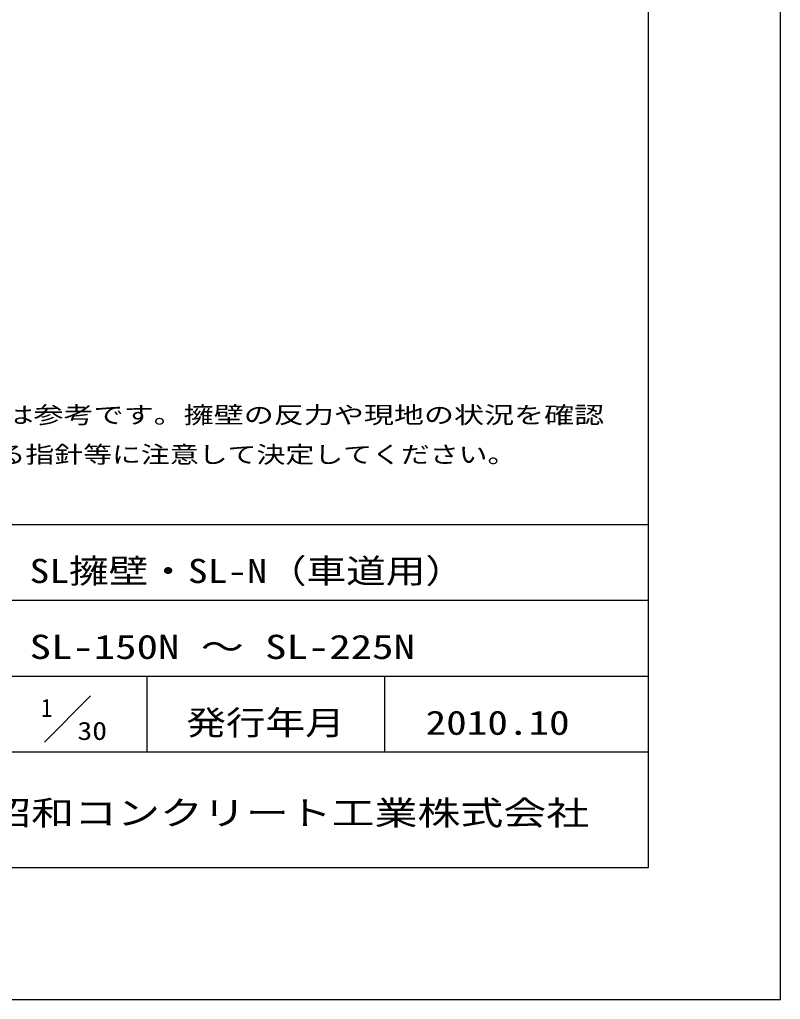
# Model space of a CAD drawing. Units: millimetres at full size; details may follow other scales. Extents: x 0 to 25230, y 0 to 17820.
# Drawn here: x 21772 to 25230, y 0 to 4455 of the extents above; entities that cross this region are included whole.
import ezdxf
from ezdxf.enums import TextEntityAlignment as Align

# ---------------------------------------------------------------- set-up
doc = ezdxf.new("R2010")
doc.units = ezdxf.units.MM
doc.layers.add('D-DOC', color=7, linetype='Continuous')
for name, color, linetype, lineweight in [('D-TTL', 2, 'Continuous', 25), ('D-TTL-FRAM', 2, 'Continuous', 25), ('D-TTL-LINE', 7, 'Continuous', 25), ('D-TTL-TXT', 7, 'Continuous', 25)]:
    doc.layers.add(name, color=color, linetype=linetype, lineweight=lineweight)
doc.styles.add('ＭＳ ゴシック', font='')
doc.styles.get('ＭＳ ゴシック').set_extended_font_data('MS Gothic')

msp = doc.modelspace()

# ---------------------------------------------------------------- linework, layer by layer
at = {"layer": 'D-TTL'}
for points in [[(0, 0), (25230, 0), (25230, 17820), (0, 17820)], [(600, 600), (24630, 600), (24630, 17220), (600, 17220)]]:
    msp.add_lwpolyline(points, close=True, dxfattribs=at)
at = {"layer": 'D-TTL-FRAM'}
msp.add_line((20880, 2160), (24630, 2160), dxfattribs=at)
at = {"layer": 'D-TTL-LINE'}
for p, q in [((20880, 1815), (24630, 1815)), ((20880, 1470), (24630, 1470)), ((22350, 1470), (22350, 1125)), ((23430, 1470), (23430, 1125)), ((20880, 1125), (24630, 1125))]:
    msp.add_line(p, q, dxfattribs=at)
at = {"layer": 'D-TTL-TXT'}
msp.add_line((21885, 1170), (22095, 1380), dxfattribs=at)

# ---------------------------------------------------------------- texts
at = {"layer": 'D-DOC', "style": 'ＭＳ ゴシック'}
for s, width, p in [('※基礎の形状は参考です。擁壁の反力や現地の状況を確認', 1.3, (20880, 2596)), ('\u3000し、適用する指針等に注意して決定してください。', 1.25, (20880, 2416))]:
    msp.add_text(s, height=76.98, dxfattribs=dict(at, width=width)).set_placement(p, align=Align.BOTTOM_LEFT)
at = {"layer": 'D-TTL-TXT', "style": 'ＭＳ ゴシック'}
for s, height, width, p in [('SL擁壁・SL-N（車道用）', 110, 1.2, (21817.5, 1860)), ('SL-150N ～ SL-225N', 110, 1.3, (21817.5, 1515)), ('1', 82.48, 0.9, (21870, 1260)), ('2010.10', 110, 1.25, (23617.5, 1170)), ('30', 82.48, 1.2, (22035, 1155)), ('昭和コンクリート工業株式会社', 110, 1.3, (21630, 760))]:
    msp.add_text(s, height=height, dxfattribs=dict(at, width=width)).set_placement(p, align=Align.BOTTOM_LEFT)
at = {"layer": 'D-TTL-TXT', "style": 'ＭＳ ゴシック', "width": 1.2}
msp.add_text('発行年月', height=110, dxfattribs=at).set_placement((22890, 1170), align=Align.BOTTOM_CENTER)

doc.saveas('drawing.dxf')
